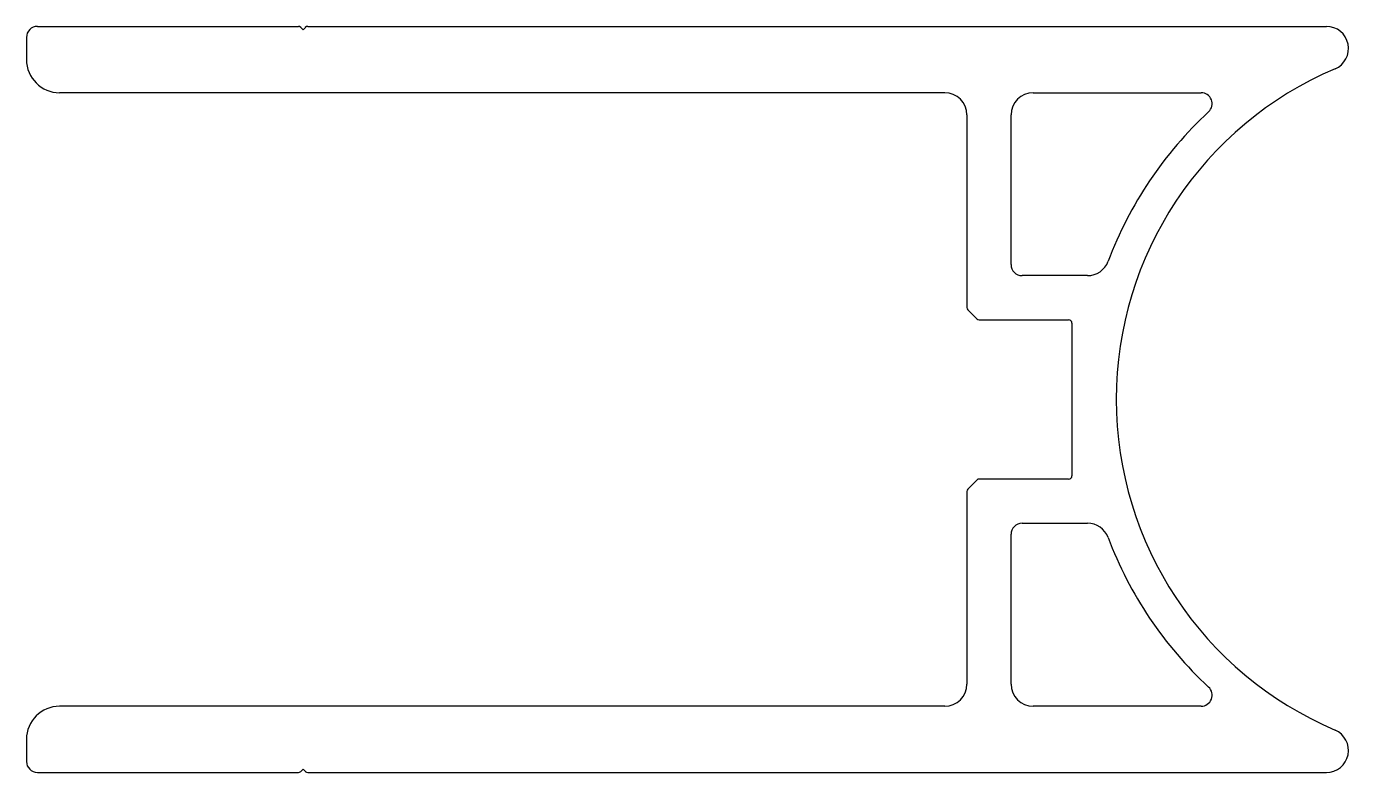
# Model space of a CAD drawing. Extents: x 984 to 1104, y 2305 to 2373.
import ezdxf

# ---------------------------------------------------------------- set-up
doc = ezdxf.new("R2010")
doc.units = 0
doc.layers.get('0').update_dxf_attribs({"linetype": 'CONTINUOUS'})

msp = doc.modelspace()

# ---------------------------------------------------------------- linework, layer by layer
for p, q in [((985.1, 2372.91), (1008.68, 2372.91)), ((1008.89, 2372.82), (1009.1, 2372.61)), ((1009.1, 2372.61), (1009.31, 2372.82)), ((1009.52, 2372.91), (1101.6, 2372.91)), ((984.1, 2371.91), (984.1, 2369.91)), ((1067.1, 2366.91), (987.1, 2366.91)), ((1075.1, 2366.91), (1090.27, 2366.91)), ((1069.1, 2364.91), (1069.1, 2347.48)), ((1073.1, 2351.36), (1073.1, 2364.91)), ((1080, 2350.36), (1074.1, 2350.36)), ((1070.01, 2346.44), (1069.19, 2347.27)), ((1070.22, 2346.36), (1078.3, 2346.36)), ((1078.6, 2346.06), (1078.6, 2332.26)), ((1069.19, 2331.04), (1070.01, 2331.87)), ((1078.3, 2331.96), (1070.22, 2331.96)), ((1069.1, 2330.83), (1069.1, 2313.41)), ((1074.1, 2327.96), (1080, 2327.96)), ((1073.1, 2313.41), (1073.1, 2326.96)), ((1067.1, 2311.41), (987.1, 2311.41)), ((1090.27, 2311.41), (1075.1, 2311.41)), ((984.1, 2308.41), (984.1, 2306.41)), ((985.1, 2305.41), (1008.68, 2305.41)), ((1008.89, 2305.49), (1009.1, 2305.71)), ((1009.1, 2305.71), (1009.31, 2305.49)), ((1009.52, 2305.41), (1101.6, 2305.41))]:
    msp.add_line(p, q)
for centre, radius, start, end in [((985.1, 2371.91), 1, 90, 180), ((1008.68, 2372.61), 0.3, 45, 90), ((1009.52, 2372.61), 0.3, 90, 135), ((1101.6, 2370.91), 2, 293.0315, 90), ((987.1, 2369.91), 3, 180, 270), ((1115.1, 2339.16), 32.5, 113.0315, 246.9685), ((1067.1, 2364.91), 2, 0, 90), ((1075.1, 2364.91), 2, 90, 180), ((1090.27, 2365.91), 1, 312.8719, 90), ((1115.1, 2339.16), 35.5, 132.8719, 159.3903), ((1074.1, 2351.36), 1, 180, 270), ((1080, 2352.36), 2, 270, 339.3903), ((1069.4, 2347.48), 0.3, 180, 225), ((1070.22, 2346.66), 0.3, 225, 270), ((1078.3, 2346.06), 0.3, 0, 90), ((1070.22, 2331.66), 0.3, 90, 135), ((1078.3, 2332.26), 0.3, 270, 0), ((1069.4, 2330.83), 0.3, 135, 180), ((1074.1, 2326.96), 1, 90, 180), ((1080, 2325.96), 2, 20.6097, 90), ((1115.1, 2339.16), 35.5, 200.6097, 227.1281), ((1067.1, 2313.41), 2, 270, 360), ((1075.1, 2313.41), 2, 180, 270), ((1090.27, 2312.41), 1, 270, 47.1281), ((987.1, 2308.41), 3, 90, 180), ((1101.6, 2307.41), 2, 270, 66.9685), ((985.1, 2306.41), 1, 180, 270), ((1008.68, 2305.71), 0.3, 270, 315), ((1009.52, 2305.71), 0.3, 225, 270)]:
    msp.add_arc(centre, radius, start, end)

doc.saveas('drawing.dxf')
